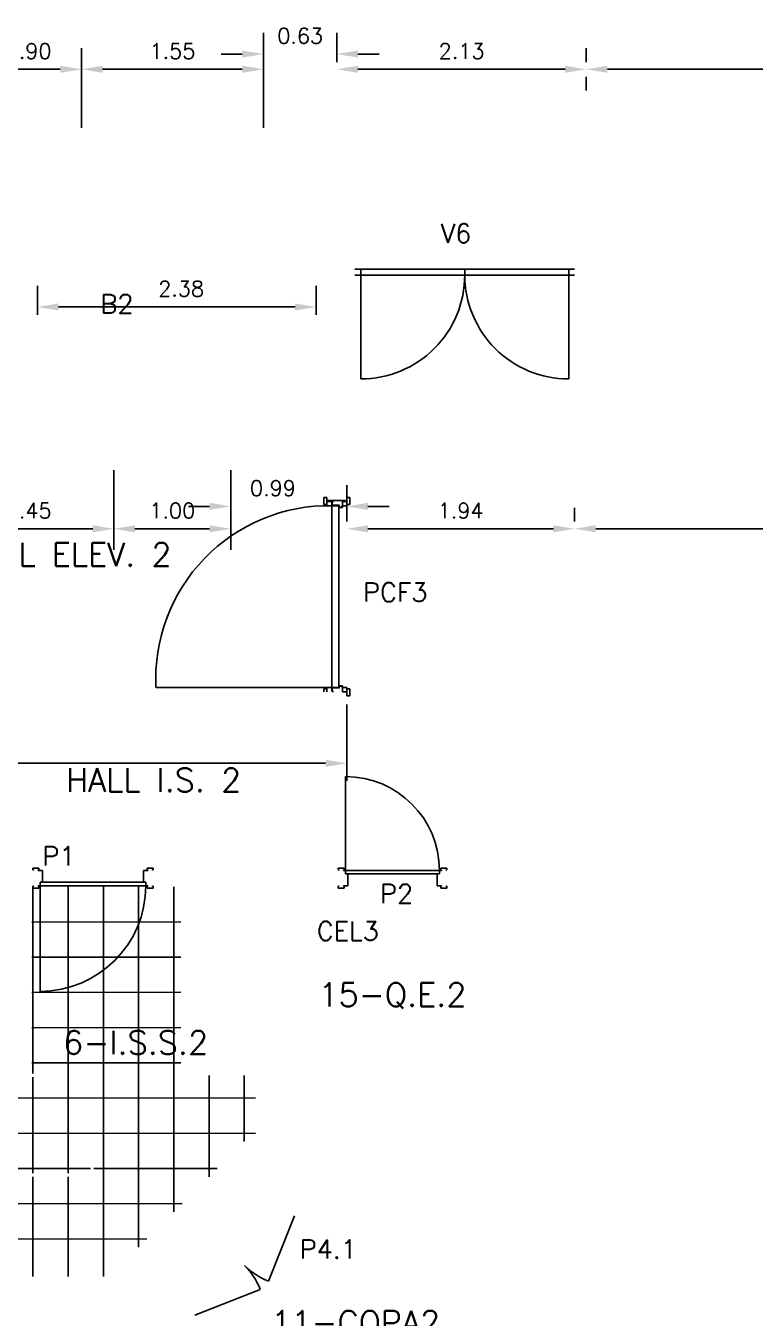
# Model space of a CAD drawing. Extents: x 19.8 to 90.6, y 5.5 to 74.
# Drawn here: x 31.55 to 37.76, y 34.26 to 45.27 of the extents above; entities that cross this region are included whole.
import ezdxf

# ---------------------------------------------------------------- set-up
doc = ezdxf.new("R2010")
doc.units = 0
doc.header["$MEASUREMENT"] = 0
doc.linetypes.add('Default', pattern=[0])
doc.linetypes.add('Solid', pattern=[0])
doc.layers.get('DEFPOINTS').update_dxf_attribs({"linetype": 'Solid'})
for name, color, linetype in [('Dimensions (COTAS)', 212, 'Solid'), ('Text O', 212, 'Default'), ('VAO', 132, 'Default')]:
    doc.layers.add(name, color=color, linetype=linetype)
doc.layers.add('PAVM', color=8, linetype='Continuous', plot=False)
doc.styles.add('Simplex', font='SIMPLEX.SHX')
doc.dimstyles.get("Standard").update_dxf_attribs({"dimtxt": 0.13, "dimasz": 0.18, "dimexe": 0.18, "dimexo": 0.0625, "dimgap": 0.09, "dimtad": 1, "dimtih": 1, "dimtoh": 1, "dimzin": 0, "dimdsep": 46, "dimtxsty": 'Simplex', "dimcen": 0.09, "dimadec": 0, "dimazin": 0, "dimtfac": 1, "dimtofl": 0, "dimtmove": 0, "dimatfit": 3, "dimfxl": 1, "dimtolj": 1, "dimtzin": 0, "dimarcsym": 0})

# ---------------------------------------------------------------- blocks, each defined once
blk = doc.blocks.new('*D20')
at = {"layer": 'DEFPOINTS', "color": 0, "transparency": 16777216}
for p in [(23.949, 36.873), (21.584, 34.508), (50.466, 10.357)]:
    blk.add_point(p, dxfattribs=at)
at = {"layer": 'Dimensions (COTAS)', "color": 0, "lineweight": -2, "transparency": 16777216}
for p, q in [((23.905, 36.829), (21.456, 34.38)), ((21.711, 34.38), (34.687, 21.404)), ((47.973, 8.118), (34.997, 21.094)), ((50.421, 10.312), (47.973, 7.864))]:
    blk.add_line(p, q, dxfattribs=at)
at = {"layer": 'Dimensions (COTAS)', "color": 0, "transparency": 16777216}
for points in [[(21.732, 34.401), (21.69, 34.359), (21.584, 34.508)], [(47.994, 8.14), (47.952, 8.097), (48.1, 7.991)]]:
    blk.add_solid(points, dxfattribs=at)
at = {"layer": 'Dimensions (COTAS)', "color": 0, "transparency": 16777216, "insert": (34.842, 21.249), "char_height": 0.13, "attachment_point": 5, "rotation": 270, "style": 'Simplex'}
blk.add_mtext('\\A1;37.50', dxfattribs=at)
blk = doc.blocks.new('L')
at = {"color": 0}
blk.add_line((0, 0.15), (0, -0.5), dxfattribs=at)
blk = doc.blocks.new('*D110')
at = {"layer": 'DEFPOINTS', "color": 0, "transparency": 16777216}
for p in [(34.286, 40.985), (36.226, 40.985), (36.226, 40.985)]:
    blk.add_point(p, dxfattribs=at)
at = {"layer": 'Dimensions (COTAS)', "color": 0, "lineweight": -2, "transparency": 16777216}
for p, q in [((34.286, 41.047), (34.286, 41.165)), ((36.226, 41.047), (36.226, 41.165)), ((34.466, 40.985), (36.046, 40.985))]:
    blk.add_line(p, q, dxfattribs=at)
at = {"layer": 'Dimensions (COTAS)', "color": 0, "transparency": 16777216}
for points in [[(34.466, 41.015), (34.466, 40.955), (34.286, 40.985)], [(36.046, 41.015), (36.046, 40.955), (36.226, 40.985)]]:
    blk.add_solid(points, dxfattribs=at)
at = {"layer": 'Dimensions (COTAS)', "color": 0, "transparency": 16777216, "insert": (35.256, 41.14), "char_height": 0.13, "attachment_point": 5, "style": 'Simplex'}
blk.add_mtext('\\A1;1.94', dxfattribs=at)
blk = doc.blocks.new('*D117')
at = {"layer": 'DEFPOINTS', "color": 0, "transparency": 16777216}
for p in [(34.286, 38.987), (34.286, 38.987), (26.811, 38.182)]:
    blk.add_point(p, dxfattribs=at)
at = {"layer": 'Dimensions (COTAS)', "color": 0, "lineweight": -2, "transparency": 16777216}
for p, q in [((26.811, 38.244), (26.811, 39.167)), ((34.286, 39.049), (34.286, 39.167)), ((26.991, 38.987), (34.106, 38.987))]:
    blk.add_line(p, q, dxfattribs=at)
at = {"layer": 'Dimensions (COTAS)', "color": 0, "transparency": 16777216}
for points in [[(26.991, 39.017), (26.991, 38.957), (26.811, 38.987)], [(34.106, 39.017), (34.106, 38.957), (34.286, 38.987)]]:
    blk.add_solid(points, dxfattribs=at)
at = {"layer": 'Dimensions (COTAS)', "color": 0, "transparency": 16777216, "insert": (30.549, 39.142), "char_height": 0.13, "attachment_point": 5, "style": 'Simplex'}
blk.add_mtext('\\A1;7.48', dxfattribs=at)
blk = doc.blocks.new('P90-13')
at = {"color": 0}
for p, q in [((0, 0), (0, 0.9)), ((-0.062, 0.005), (-0.062, 0.02)), ((-0.062, 0.02), (-0.012, 0.02)), ((-0.062, 0.005), (-0.057, 0.005)), ((-0.057, 0), (-0.057, 0.005)), ((-0.017, 0), (-0.017, 0.005)), ((-0.017, 0.005), (-0.012, 0.005)), ((-0.017, 0), (0, 0)), ((-0.012, 0.005), (-0.012, 0.02)), ((0, 0), (0.9, 0)), ((0, -0.03), (0, 0)), ((0.962, 0.02), (0.912, 0.02)), ((0.912, 0.005), (0.912, 0.02)), ((0.917, 0.005), (0.912, 0.005)), ((0.917, 0), (0.917, 0.005)), ((0.962, 0.005), (0.957, 0.005)), ((0.957, 0), (0.957, 0.005)), ((0.962, 0.005), (0.962, 0.02)), ((0, -0.03), (0.02, -0.03)), ((0.88, -0.03), (0.02, -0.03)), ((0.02, -0.03), (0.02, -0.13)), ((0.9, -0.03), (0.88, -0.03)), ((0.88, -0.03), (0.88, -0.13)), ((0.917, 0), (0.9, 0)), ((0.9, -0.03), (0.9, 0)), ((-0.062, -0.135), (-0.062, -0.15)), ((-0.062, -0.135), (-0.057, -0.135)), ((-0.062, -0.15), (-0.012, -0.15)), ((-0.057, -0.13), (-0.057, -0.135)), ((-0.017, -0.13), (-0.017, -0.135)), ((-0.017, -0.13), (0.02, -0.13)), ((-0.017, -0.135), (-0.012, -0.135)), ((-0.012, -0.135), (-0.012, -0.15)), ((0.917, -0.13), (0.88, -0.13)), ((0.917, -0.135), (0.912, -0.135)), ((0.912, -0.135), (0.912, -0.15)), ((0.962, -0.15), (0.912, -0.15)), ((0.917, -0.13), (0.917, -0.135)), ((0.957, -0.13), (0.957, -0.135)), ((0.962, -0.135), (0.957, -0.135)), ((0.962, -0.135), (0.962, -0.15))]:
    blk.add_line(p, q, dxfattribs=at)
blk.add_arc((0, 0), 0.9, 360, 90, dxfattribs=at)
blk = doc.blocks.new('*D134')
at = {"layer": 'DEFPOINTS', "color": 0, "transparency": 16777216}
for p in [(30.852, 40.985), (32.302, 40.985), (32.302, 40.985)]:
    blk.add_point(p, dxfattribs=at)
at = {"layer": 'Dimensions (COTAS)', "color": 0, "lineweight": -2, "transparency": 16777216}
for p, q in [((30.852, 41.047), (30.852, 41.165)), ((31.032, 40.985), (32.122, 40.985)), ((32.302, 40.922), (32.302, 40.805))]:
    blk.add_line(p, q, dxfattribs=at)
at = {"layer": 'Dimensions (COTAS)', "color": 0, "transparency": 16777216}
for points in [[(31.032, 41.015), (31.032, 40.955), (30.852, 40.985)], [(32.122, 41.015), (32.122, 40.955), (32.302, 40.985)]]:
    blk.add_solid(points, dxfattribs=at)
at = {"layer": 'Dimensions (COTAS)', "color": 0, "transparency": 16777216, "insert": (31.577, 41.14), "char_height": 0.13, "attachment_point": 5, "style": 'Simplex'}
blk.add_mtext('\\A1;1.45', dxfattribs=at)
blk = doc.blocks.new('*D139')
at = {"layer": 'DEFPOINTS', "color": 0, "transparency": 16777216}
for p in [(34.286, 41.176), (33.298, 40.985), (34.286, 40.985)]:
    blk.add_point(p, dxfattribs=at)
at = {"layer": 'Dimensions (COTAS)', "color": 0, "lineweight": -2, "transparency": 16777216}
for p, q in [((33.298, 41.047), (33.298, 41.356)), ((34.286, 41.047), (34.286, 41.356)), ((33.118, 41.176), (32.938, 41.176)), ((34.466, 41.176), (34.646, 41.176))]:
    blk.add_line(p, q, dxfattribs=at)
at = {"layer": 'Dimensions (COTAS)', "color": 0, "transparency": 16777216}
for points in [[(33.118, 41.206), (33.118, 41.146), (33.298, 41.176)], [(34.466, 41.206), (34.466, 41.146), (34.286, 41.176)]]:
    blk.add_solid(points, dxfattribs=at)
at = {"layer": 'Dimensions (COTAS)', "color": 0, "transparency": 16777216, "insert": (33.657, 41.331), "char_height": 0.13, "attachment_point": 5, "style": 'Simplex'}
blk.add_mtext('\\A1;0.99', dxfattribs=at)
blk = doc.blocks.new('*D140')
at = {"layer": 'DEFPOINTS', "color": 0, "transparency": 16777216}
for p in [(32.302, 40.985), (33.298, 40.985), (33.298, 40.985)]:
    blk.add_point(p, dxfattribs=at)
at = {"layer": 'Dimensions (COTAS)', "color": 0, "lineweight": -2, "transparency": 16777216}
for p, q in [((32.302, 41.047), (32.302, 41.165)), ((32.482, 40.985), (33.118, 40.985)), ((33.298, 40.922), (33.298, 40.805))]:
    blk.add_line(p, q, dxfattribs=at)
at = {"layer": 'Dimensions (COTAS)', "color": 0, "transparency": 16777216}
for points in [[(32.482, 41.015), (32.482, 40.955), (32.302, 40.985)], [(33.118, 41.015), (33.118, 40.955), (33.298, 40.985)]]:
    blk.add_solid(points, dxfattribs=at)
at = {"layer": 'Dimensions (COTAS)', "color": 0, "transparency": 16777216, "insert": (32.8, 41.14), "char_height": 0.13, "attachment_point": 5, "style": 'Simplex'}
blk.add_mtext('\\A1;1.00', dxfattribs=at)
blk = doc.blocks.new('*D144')
at = {"layer": 'DEFPOINTS', "color": 0, "transparency": 16777216}
for p in [(36.226, 40.985), (40.61, 40.985), (40.61, 40.985)]:
    blk.add_point(p, dxfattribs=at)
at = {"layer": 'Dimensions (COTAS)', "color": 0, "lineweight": -2, "transparency": 16777216}
for p, q in [((36.226, 41.047), (36.226, 41.165)), ((40.61, 41.047), (40.61, 41.165)), ((36.406, 40.985), (40.43, 40.985))]:
    blk.add_line(p, q, dxfattribs=at)
at = {"layer": 'Dimensions (COTAS)', "color": 0, "transparency": 16777216}
for points in [[(36.406, 41.015), (36.406, 40.955), (36.226, 40.985)], [(40.43, 41.015), (40.43, 40.955), (40.61, 40.985)]]:
    blk.add_solid(points, dxfattribs=at)
at = {"layer": 'Dimensions (COTAS)', "color": 0, "transparency": 16777216, "insert": (38.418, 41.14), "char_height": 0.13, "attachment_point": 5, "style": 'Simplex'}
blk.add_mtext('\\A1;4.38', dxfattribs=at)
blk = doc.blocks.new('*D148')
at = {"layer": 'DEFPOINTS', "color": 0, "transparency": 16777216}
for p in [(34.201, 44.9), (34.201, 44.9), (36.326, 44.9)]:
    blk.add_point(p, dxfattribs=at)
at = {"layer": 'Dimensions (COTAS)', "color": 0, "lineweight": -2, "transparency": 16777216}
for p, q in [((34.201, 44.962), (34.201, 45.08)), ((36.146, 44.9), (34.381, 44.9)), ((36.326, 44.837), (36.326, 44.72))]:
    blk.add_line(p, q, dxfattribs=at)
at = {"layer": 'Dimensions (COTAS)', "color": 0, "transparency": 16777216}
for points in [[(34.381, 44.93), (34.381, 44.87), (34.201, 44.9)], [(36.146, 44.93), (36.146, 44.87), (36.326, 44.9)]]:
    blk.add_solid(points, dxfattribs=at)
at = {"layer": 'Dimensions (COTAS)', "color": 0, "transparency": 16777216, "insert": (35.264, 45.055), "char_height": 0.13, "attachment_point": 5, "style": 'Simplex'}
blk.add_mtext('\\A1;2.13', dxfattribs=at)
blk = doc.blocks.new('*D161')
at = {"layer": 'DEFPOINTS', "color": 0, "transparency": 16777216}
for p in [(32.026, 44.9), (32.026, 44.9), (33.576, 44.9)]:
    blk.add_point(p, dxfattribs=at)
at = {"layer": 'Dimensions (COTAS)', "color": 0, "lineweight": -2, "transparency": 16777216}
for p, q in [((32.026, 44.962), (32.026, 45.08)), ((33.396, 44.9), (32.206, 44.9)), ((33.576, 44.837), (33.576, 44.72))]:
    blk.add_line(p, q, dxfattribs=at)
at = {"layer": 'Dimensions (COTAS)', "color": 0, "transparency": 16777216}
for points in [[(32.206, 44.93), (32.206, 44.87), (32.026, 44.9)], [(33.396, 44.93), (33.396, 44.87), (33.576, 44.9)]]:
    blk.add_solid(points, dxfattribs=at)
at = {"layer": 'Dimensions (COTAS)', "color": 0, "transparency": 16777216, "insert": (32.801, 45.055), "char_height": 0.13, "attachment_point": 5, "style": 'Simplex'}
blk.add_mtext('\\A1;1.55', dxfattribs=at)
blk = doc.blocks.new('*D162')
at = {"layer": 'DEFPOINTS', "color": 0, "transparency": 16777216}
for p in [(33.576, 45.03), (33.576, 44.9), (34.201, 44.9)]:
    blk.add_point(p, dxfattribs=at)
at = {"layer": 'Dimensions (COTAS)', "color": 0, "lineweight": -2, "transparency": 16777216}
for p, q in [((33.576, 44.962), (33.576, 45.21)), ((34.201, 44.962), (34.201, 45.21)), ((33.396, 45.03), (33.216, 45.03)), ((34.381, 45.03), (34.561, 45.03))]:
    blk.add_line(p, q, dxfattribs=at)
at = {"layer": 'Dimensions (COTAS)', "color": 0, "transparency": 16777216}
for points in [[(33.396, 45.06), (33.396, 45), (33.576, 45.03)], [(34.381, 45.06), (34.381, 45), (34.201, 45.03)]]:
    blk.add_solid(points, dxfattribs=at)
at = {"layer": 'Dimensions (COTAS)', "color": 0, "transparency": 16777216, "insert": (33.889, 45.185), "char_height": 0.13, "attachment_point": 5, "style": 'Simplex'}
blk.add_mtext('\\A1;0.63', dxfattribs=at)
blk = doc.blocks.new('*D163')
at = {"layer": 'DEFPOINTS', "color": 0, "transparency": 16777216}
for p in [(31.126, 44.9), (31.126, 44.9), (32.026, 44.9)]:
    blk.add_point(p, dxfattribs=at)
at = {"layer": 'Dimensions (COTAS)', "color": 0, "lineweight": -2, "transparency": 16777216}
for p, q in [((31.126, 44.962), (31.126, 45.08)), ((31.846, 44.9), (31.306, 44.9)), ((32.026, 44.837), (32.026, 44.72))]:
    blk.add_line(p, q, dxfattribs=at)
at = {"layer": 'Dimensions (COTAS)', "color": 0, "transparency": 16777216}
for points in [[(31.306, 44.93), (31.306, 44.87), (31.126, 44.9)], [(31.846, 44.93), (31.846, 44.87), (32.026, 44.9)]]:
    blk.add_solid(points, dxfattribs=at)
at = {"layer": 'Dimensions (COTAS)', "color": 0, "transparency": 16777216, "insert": (31.576, 45.055), "char_height": 0.13, "attachment_point": 5, "style": 'Simplex'}
blk.add_mtext('\\A1;0.90', dxfattribs=at)
blk = doc.blocks.new('*D164')
at = {"layer": 'DEFPOINTS', "color": 0, "transparency": 16777216}
for p in [(34.026, 42.875), (31.651, 42.745), (34.026, 42.745)]:
    blk.add_point(p, dxfattribs=at)
at = {"layer": 'Dimensions (COTAS)', "color": 0, "lineweight": -2, "transparency": 16777216}
for p, q in [((31.651, 42.808), (31.651, 43.055)), ((34.026, 42.808), (34.026, 43.055)), ((31.831, 42.875), (33.846, 42.875))]:
    blk.add_line(p, q, dxfattribs=at)
at = {"layer": 'Dimensions (COTAS)', "color": 0, "transparency": 16777216}
for points in [[(31.831, 42.905), (31.831, 42.845), (31.651, 42.875)], [(33.846, 42.905), (33.846, 42.845), (34.026, 42.875)]]:
    blk.add_solid(points, dxfattribs=at)
at = {"layer": 'Dimensions (COTAS)', "color": 0, "transparency": 16777216, "insert": (32.875, 43.03), "char_height": 0.13, "attachment_point": 5, "style": 'Simplex'}
blk.add_mtext('\\A1;2.38', dxfattribs=at)
blk = doc.blocks.new('*D181')
at = {"layer": 'DEFPOINTS', "color": 0, "transparency": 16777216}
for p in [(36.326, 44.9), (36.326, 44.9), (41.214, 44.9)]:
    blk.add_point(p, dxfattribs=at)
at = {"layer": 'Dimensions (COTAS)', "color": 0, "lineweight": -2, "transparency": 16777216}
for p, q in [((36.326, 44.962), (36.326, 45.08)), ((41.214, 44.962), (41.214, 45.08)), ((41.034, 44.9), (36.506, 44.9))]:
    blk.add_line(p, q, dxfattribs=at)
at = {"layer": 'Dimensions (COTAS)', "color": 0, "transparency": 16777216}
for points in [[(36.506, 44.93), (36.506, 44.87), (36.326, 44.9)], [(41.034, 44.93), (41.034, 44.87), (41.214, 44.9)]]:
    blk.add_solid(points, dxfattribs=at)
at = {"layer": 'Dimensions (COTAS)', "color": 0, "transparency": 16777216, "insert": (38.77, 45.055), "char_height": 0.13, "attachment_point": 5, "style": 'Simplex'}
blk.add_mtext('\\A1;4.89', dxfattribs=at)

msp = doc.modelspace()

# ---------------------------------------------------------------- linework, layer by layer
at = {"layer": 'PAVM'}
for p, q in [((31.613, 36.344), (31.613, 37.934)), ((31.913, 35.494), (31.913, 37.934)), ((32.213, 34.614), (32.213, 37.934)), ((32.513, 34.865), (32.513, 37.934)), ((32.813, 35.165), (32.813, 37.934)), ((31.604, 37.634), (32.874, 37.636)), ((31.604, 37.334), (32.874, 37.336)), ((31.604, 37.034), (32.874, 37.036)), ((31.604, 36.734), (32.874, 36.736)), ((31.604, 36.434), (32.874, 36.436)), ((31.613, 35.494), (31.613, 36.314)), ((33.113, 35.465), (33.113, 36.327)), ((33.413, 35.765), (33.413, 36.327)), ((30.703, 36.133), (33.51, 36.137)), ((31.242, 35.833), (33.51, 35.837)), ((30.703, 35.533), (32.103, 35.535)), ((31.613, 34.614), (31.613, 35.464)), ((31.913, 34.614), (31.913, 35.464)), ((32.133, 35.535), (33.183, 35.536)), ((30.703, 35.233), (32.883, 35.236)), ((31.204, 34.933), (32.583, 34.935))]:
    msp.add_line(p, q, dxfattribs=at)
at = {"layer": 'VAO'}
for p, q in [((36.226, 43.197), (34.356, 43.197)), ((34.406, 43.197), (34.406, 43.147)), ((35.291, 43.147), (35.291, 43.197)), ((36.176, 43.197), (36.176, 43.147)), ((36.226, 43.147), (34.356, 43.147)), ((34.406, 43.147), (34.406, 42.262)), ((36.176, 43.147), (36.176, 42.262)), ((34.091, 41.192), (34.091, 41.252)), ((34.116, 41.252), (34.091, 41.252)), ((34.116, 41.192), (34.091, 41.192)), ((34.116, 41.217), (34.116, 41.252)), ((34.116, 41.227), (34.276, 41.227)), ((34.116, 41.217), (34.116, 41.192)), ((34.116, 41.217), (34.159, 41.217)), ((34.116, 41.182), (34.116, 41.192)), ((34.116, 41.182), (34.159, 41.182)), ((34.159, 41.183), (34.159, 41.216)), ((34.159, 39.632), (34.159, 41.182)), ((34.16, 41.217), (34.174, 41.217)), ((34.16, 41.182), (34.218, 41.182)), ((34.162, 41.186), (34.162, 41.213)), ((34.163, 41.214), (34.174, 41.214)), ((34.163, 41.185), (34.221, 41.185)), ((34.219, 41.168), (34.219, 41.181)), ((34.222, 41.171), (34.222, 41.184)), ((34.246, 41.171), (34.246, 41.182)), ((34.249, 41.217), (34.286, 41.217)), ((34.249, 41.217), (34.249, 41.182)), ((34.249, 41.182), (34.286, 41.182)), ((34.249, 41.168), (34.249, 41.182)), ((34.286, 41.252), (34.311, 41.252)), ((34.286, 41.252), (34.286, 41.192)), ((34.286, 41.182), (34.286, 41.192)), ((34.286, 41.192), (34.311, 41.192)), ((34.311, 41.192), (34.311, 41.252)), ((34.219, 39.646), (34.219, 41.168)), ((34.22, 41.167), (34.248, 41.167)), ((34.223, 41.17), (34.245, 41.17)), ((34.219, 39.646), (34.219, 39.633)), ((34.22, 39.647), (34.248, 39.647)), ((34.222, 39.643), (34.222, 39.63)), ((34.223, 39.644), (34.245, 39.644)), ((34.246, 39.643), (34.246, 39.632)), ((34.249, 39.646), (34.249, 39.632)), ((34.116, 39.632), (32.662, 39.632)), ((34.091, 39.622), (34.091, 39.597)), ((34.116, 39.622), (34.091, 39.622)), ((34.116, 39.632), (34.159, 39.632)), ((34.116, 39.632), (34.116, 39.622)), ((34.116, 39.597), (34.116, 39.622)), ((34.159, 39.631), (34.159, 39.598)), ((34.16, 39.632), (34.218, 39.632)), ((34.162, 39.628), (34.162, 39.601)), ((34.163, 39.629), (34.221, 39.629)), ((34.163, 39.6), (34.174, 39.6)), ((34.249, 39.597), (34.249, 39.632)), ((34.249, 39.632), (34.286, 39.632)), ((34.249, 39.597), (34.286, 39.597)), ((34.286, 39.632), (34.286, 39.622)), ((34.286, 39.562), (34.286, 39.622)), ((34.286, 39.622), (34.311, 39.622)), ((34.286, 39.562), (34.311, 39.562)), ((34.311, 39.622), (34.311, 39.562)), ((34.275, 38.074), (34.275, 38.874)), ((34.213, 38.079), (34.213, 38.094)), ((34.213, 38.094), (34.263, 38.094)), ((34.213, 38.079), (34.218, 38.079)), ((34.218, 38.074), (34.218, 38.079)), ((34.258, 38.074), (34.258, 38.079)), ((34.258, 38.079), (34.263, 38.079)), ((34.258, 38.074), (34.275, 38.074)), ((34.263, 38.079), (34.263, 38.094)), ((34.275, 38.074), (35.075, 38.074)), ((34.275, 38.044), (34.275, 38.074)), ((34.275, 38.044), (34.295, 38.044)), ((34.295, 38.044), (35.055, 38.044)), ((34.295, 38.044), (34.295, 37.944)), ((35.075, 38.044), (35.055, 38.044)), ((35.055, 38.044), (35.055, 37.944)), ((35.092, 38.074), (35.075, 38.074)), ((35.075, 38.044), (35.075, 38.074)), ((35.137, 38.094), (35.087, 38.094)), ((35.087, 38.079), (35.087, 38.094)), ((35.092, 38.079), (35.087, 38.079)), ((35.092, 38.074), (35.092, 38.079)), ((35.137, 38.079), (35.132, 38.079)), ((35.132, 38.074), (35.132, 38.079)), ((35.137, 38.079), (35.137, 38.094)), ((34.213, 37.939), (34.213, 37.924)), ((34.213, 37.939), (34.218, 37.939)), ((34.213, 37.924), (34.263, 37.924)), ((34.218, 37.944), (34.218, 37.939)), ((34.258, 37.944), (34.258, 37.939)), ((34.258, 37.944), (34.295, 37.944)), ((34.258, 37.939), (34.263, 37.939)), ((34.263, 37.939), (34.263, 37.924)), ((35.092, 37.944), (35.055, 37.944)), ((35.092, 37.939), (35.087, 37.939)), ((35.087, 37.939), (35.087, 37.924)), ((35.137, 37.924), (35.087, 37.924)), ((35.092, 37.944), (35.092, 37.939)), ((35.132, 37.944), (35.132, 37.939)), ((35.137, 37.939), (35.132, 37.939)), ((35.137, 37.939), (35.137, 37.924)), ((33.84, 35.132), (33.618, 34.575)), ((32.991, 34.284), (33.549, 34.505))]:
    msp.add_line(p, q, dxfattribs=at)
at = {"layer": 'VAO', "linetype": 'Default'}
for points in [[(34.16, 41.217, 0), (34.16, 41.217, 0), (34.159, 41.217, 0), (34.159, 41.217, 0), (34.159, 41.216, 0), (34.159, 41.216, 0)], [(34.159, 41.183, 0), (34.159, 41.183, 0), (34.159, 41.183, 0), (34.159, 41.182, 0), (34.16, 41.182, 0), (34.16, 41.182, 0)], [(34.163, 41.214, 0), (34.163, 41.214, 0), (34.162, 41.214, 0), (34.162, 41.214, 0), (34.162, 41.213, 0), (34.162, 41.213, 0)], [(34.162, 41.186, 0), (34.162, 41.186, 0), (34.162, 41.186, 0), (34.162, 41.185, 0), (34.163, 41.185, 0), (34.163, 41.185, 0)], [(34.219, 41.181, 0), (34.219, 41.181, 0), (34.219, 41.182, 0), (34.219, 41.182, 0), (34.218, 41.182, 0), (34.218, 41.182, 0)], [(34.222, 41.184, 0), (34.222, 41.184, 0), (34.222, 41.185, 0), (34.222, 41.185, 0), (34.221, 41.185, 0), (34.221, 41.185, 0)], [(34.219, 41.168, 0), (34.219, 41.168, 0), (34.219, 41.168, 0), (34.219, 41.167, 0), (34.22, 41.167, 0), (34.22, 41.167, 0)], [(34.222, 41.171, 0), (34.222, 41.171, 0), (34.222, 41.171, 0), (34.222, 41.17, 0), (34.223, 41.17, 0), (34.223, 41.17, 0)], [(34.245, 41.17, 0), (34.245, 41.17, 0), (34.246, 41.17, 0), (34.246, 41.171, 0), (34.246, 41.171, 0), (34.246, 41.171, 0)], [(34.248, 41.167, 0), (34.248, 41.167, 0), (34.249, 41.167, 0), (34.249, 41.168, 0), (34.249, 41.168, 0), (34.249, 41.168, 0)], [(34.248, 41.167, 0), (34.248, 41.167, 0), (34.249, 41.167, 0), (34.249, 41.168, 0), (34.249, 41.168, 0), (34.249, 41.168, 0)], [(34.219, 39.646, 0), (34.219, 39.646, 0), (34.219, 39.647, 0), (34.219, 39.647, 0), (34.22, 39.647, 0), (34.22, 39.647, 0)], [(34.222, 39.643, 0), (34.222, 39.643, 0), (34.222, 39.644, 0), (34.222, 39.644, 0), (34.223, 39.644, 0), (34.223, 39.644, 0)], [(34.245, 39.644, 0), (34.245, 39.644, 0), (34.246, 39.644, 0), (34.246, 39.644, 0), (34.246, 39.643, 0), (34.246, 39.643, 0)], [(34.248, 39.647, 0), (34.248, 39.647, 0), (34.249, 39.647, 0), (34.249, 39.647, 0), (34.249, 39.646, 0), (34.249, 39.646, 0)], [(34.248, 39.647, 0), (34.248, 39.647, 0), (34.249, 39.647, 0), (34.249, 39.647, 0), (34.249, 39.646, 0), (34.249, 39.646, 0)], [(34.159, 39.631, 0), (34.159, 39.631, 0), (34.159, 39.632, 0), (34.159, 39.632, 0), (34.16, 39.632, 0), (34.16, 39.632, 0)], [(34.162, 39.628, 0), (34.162, 39.628, 0), (34.162, 39.629, 0), (34.162, 39.629, 0), (34.163, 39.629, 0), (34.163, 39.629, 0)], [(34.163, 39.6, 0), (34.163, 39.6, 0), (34.162, 39.6, 0), (34.162, 39.601, 0), (34.162, 39.601, 0), (34.162, 39.601, 0)], [(34.219, 39.633, 0), (34.219, 39.633, 0), (34.219, 39.633, 0), (34.219, 39.632, 0), (34.218, 39.632, 0), (34.218, 39.632, 0)], [(34.222, 39.63, 0), (34.222, 39.63, 0), (34.222, 39.63, 0), (34.222, 39.629, 0), (34.221, 39.629, 0), (34.221, 39.629, 0)]]:
    msp.add_polyline3d(points, dxfattribs=at)
at = {"layer": 'VAO'}
for centre, radius, start, end in [((34.406, 43.147), 0.885, 270, 0.0012), ((36.176, 43.147), 0.885, 179.9988, 270), ((34.134, 39.707), 1.475, 89.0065, 182.9292), ((34.275, 38.074), 0.8, 360, 90), ((33.84, 35.132), 0.6, 224.9999, 248.2871), ((32.991, 34.284), 0.6, 21.7128, 44.9999)]:
    msp.add_arc(centre, radius, start, end, dxfattribs=at)

# ---------------------------------------------------------------- block references
at = {"layer": 'Dimensions (COTAS)'}
for p, rotation in [((32.026, 44.9), 359.9999999999999), ((33.576, 44.9), 359.9999999999999), ((32.302, 40.985), 180.0000000000034), ((33.298, 40.985), 180.0000000000034), ((34.286, 38.987), 180.0000000000034)]:
    msp.add_blockref('L', p, dxfattribs=dict(at, rotation=rotation))
at = {"layer": 'VAO', "xscale": -1, "rotation": 180}
msp.add_blockref('P90-13', (31.674, 37.944), dxfattribs=at)

# ---------------------------------------------------------------- texts
at = {"layer": 'Text O', "style": 'Simplex'}
for s, p in [('V6', (35.086, 43.422)), ('B2', (32.188, 42.821)), ('PCF3', (34.425, 40.365)), ('P1', (31.693, 38.117)), ('P2', (34.57, 37.796)), ('CEL3', (34.031, 37.478)), ('P4.1', (33.885, 34.768))]:
    msp.add_text(s, height=0.16, dxfattribs=at).set_placement(p)
at = {"layer": 'Text O', "color": 7, "style": 'Simplex'}
for s, p in [('9-HALL ELEV. 2', (30.608, 40.666)), ('HALL I.S. 2', (31.895, 38.745)), ('15-Q.E.2', (34.045, 36.916)), ('6-I.S.S.2', (31.871, 36.508)), ('11-COPA2', (33.642, 34.123))]:
    msp.add_text(s, height=0.2, dxfattribs=at).set_placement(p)

# ---------------------------------------------------------------- dimensions: what is measured, and where the dimension line sits
at = {"layer": 'Dimensions (COTAS)'}
for base, p1, p2, picture, middle in [((33.57637, 45.02995), (34.20138, 44.89995), (33.57637, 44.89995), '*D162', (33.88887, 45.02995)), ((34.026374243, 42.875416968), (31.651374243, 42.745416968), (34.026374243, 42.745416968), '*D164', (32.874746478, 42.875416968))]:
    dim = msp.add_linear_dim(base=base, p1=p1, p2=p2, dimstyle='Standard', dxfattribs=at)
    dim.commit()
    dim.dimension.update_dxf_attribs({"geometry": picture, "text_midpoint": middle, "dimtype": 160})
for base, p1, p2, picture, middle in [((31.126, 44.9), (32.026, 44.9), (31.126, 44.9), '*D163', (31.576, 45.055)), ((32.026, 44.9), (33.576, 44.9), (32.026, 44.9), '*D161', (32.801, 45.055)), ((34.201375, 44.899955), (36.326378, 44.899955), (34.201375, 44.899955), '*D148', (35.263876, 45.054955)), ((36.326, 44.9), (41.214, 44.9), (36.326, 44.9), '*D181', (38.77, 45.055))]:
    dim = msp.add_linear_dim(base=base, p1=p1, p2=p2, dimstyle='Standard', dxfattribs=at)
    dim.commit()
    dim.dimension.update_dxf_attribs({"geometry": picture, "text_midpoint": middle})
dim = msp.add_linear_dim(base=(34.286, 41.176), p1=(33.298, 40.985), p2=(34.286, 40.985), angle=0, dimstyle='Standard', dxfattribs=at)
dim.commit()
dim.dimension.update_dxf_attribs({"geometry": '*D139', "text_midpoint": (33.657, 41.176), "dimtype": 160})
for base, p1, p2, picture, middle in [((32.302, 40.985), (30.852, 40.985), (32.302, 40.985), '*D134', (31.577, 41.14)), ((33.298, 40.985), (32.302, 40.985), (33.298, 40.985), '*D140', (32.8, 41.14)), ((36.226, 40.985), (34.286, 40.985), (36.226, 40.985), '*D110', (35.256, 41.14)), ((40.61, 40.985), (36.226, 40.985), (40.61, 40.985), '*D144', (38.418, 41.14)), ((34.2864, 38.9868), (26.811, 38.1817), (34.2864, 38.9868), '*D117', (30.5487, 39.1418))]:
    dim = msp.add_linear_dim(base=base, p1=p1, p2=p2, angle=0, dimstyle='Standard', dxfattribs=at)
    dim.commit()
    dim.dimension.update_dxf_attribs({"geometry": picture, "text_midpoint": middle})
dim = msp.add_linear_dim(base=(21.584, 34.508), p1=(50.466, 10.357), p2=(23.949, 36.873), angle=315, dimstyle='Standard', dxfattribs=at)
dim.commit()
dim.dimension.update_dxf_attribs({"geometry": '*D20', "text_midpoint": (34.842, 21.249), "dimtype": 160, "text_rotation": -90})

doc.saveas('drawing.dxf')
